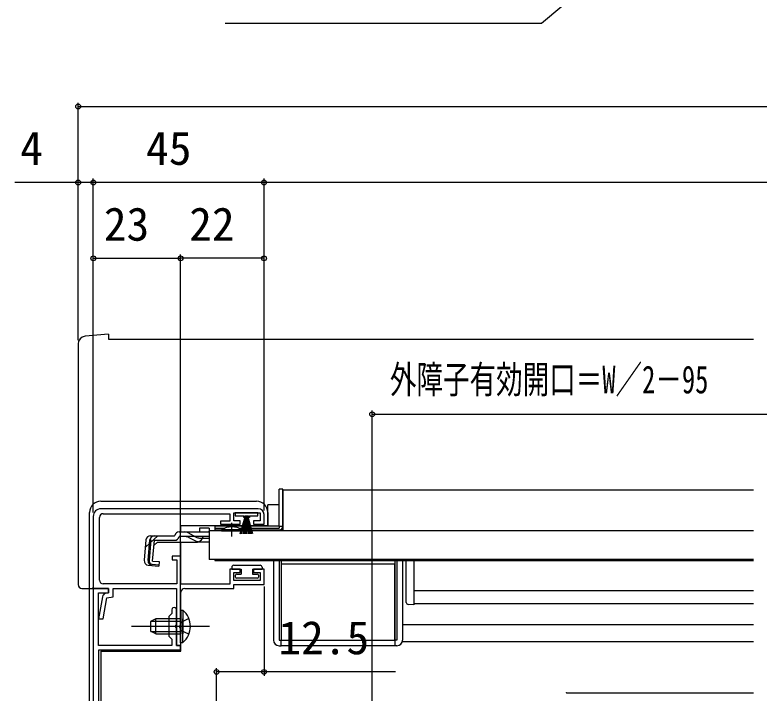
# Model space of a CAD drawing. Units: millimetres, scale not verified. Extents: x -525 to 525, y -783 to 779.
# Drawn here: x -325.7 to -129.5, y -441 to -262.3 of the extents above; entities that cross this region are included whole.
import ezdxf
from ezdxf.enums import TextEntityAlignment as Align

# ---------------------------------------------------------------- set-up
doc = ezdxf.new("R2010")
doc.units = ezdxf.units.MM
doc.header["$LTSCALE"] = 4
for name, color, linetype in [('0-2_YKK_11', 7, 'Continuous'), ('0-4_YKK_12', 2, 'Continuous'), ('0-5_YKK_13', 4, 'Continuous'), ('0-7_YKK_D', 6, 'Continuous')]:
    doc.layers.add(name, color=color, linetype=linetype)
doc.styles.add('ＭＳ ゴシック', font='')
doc.styles.get('ＭＳ ゴシック').set_extended_font_data('MS Gothic')

msp = doc.modelspace()

# ---------------------------------------------------------------- linework, layer by layer
at = {"layer": '0-2_YKK_11'}
for p, q in [((-261.5, -392.449), (-303, -392.449)), ((-303.4, -411.249), (-303.4, -394.749)), ((-305, -413.449), (-305, -523.449))]:
    msp.add_line(p, q, dxfattribs=at)
for points in [[(-302.4, -393.749), (-269, -393.749), (-269, -395.749), (-271.5, -395.749), (-271.5, -396.549), (-266.25, -396.549), (-266.25, -395.649), (-268, -395.649), (-268, -393.549), (-261, -393.549), (-261, -395.649), (-262.75, -395.649), (-262.75, -396.549), (-260, -396.549), (-260, -393.949)], [(-305, -394.449), (-305, -413.449), (-301, -413.449), (-301, -414.649), (-301.83, -414.815)], [(-280.9, -413.449), (-268, -413.449), (-268, -412.449), (-260, -412.449), (-260, -408.349), (-262.75, -408.349), (-262.75, -409.249), (-261, -409.249), (-261, -411.349), (-268, -411.349), (-268, -409.249), (-266.25, -409.249), (-266.25, -408.349), (-269, -408.349), (-269, -412.349), (-282, -412.349), (-282, -404.949), (-284.2, -404.949), (-284.2, -405.949), (-283, -405.949), (-283, -412.249), (-302.4, -412.249)], [(-284.3, -419.049), (-284.3, -420.049), (-285.1, -420.849), (-285.1, -426.049), (-284.3, -426.849), (-284.3, -428.449), (-303.6, -428.449), (-303.6, -414.649), (-301, -414.649), (-301, -413.449), (-305, -413.449)], [(-302.619, -415.622), (-303.646, -421.449), (-302.428, -421.449), (-301.461, -415.965), (-299.8, -415.633), (-299.8, -413.449), (-283.1, -413.449), (-283.1, -428.449), (-281.9, -428.449), (-281.9, -423.907), (-282.02, -423.724), (-282.02, -423.174), (-281.9, -422.991), (-281.9, -414.449)], [(-270.45, -443.549), (-285.2, -443.549), (-285.2, -446.449), (-303.5, -446.449), (-303.5, -429.649), (-282, -429.649), (-282, -428.449), (-283.1, -428.449), (-283.1, -423.907), (-283.22, -423.724), (-283.22, -423.174), (-283.1, -422.991), (-283.1, -419.049)]]:
    msp.add_lwpolyline(points, dxfattribs=at)
for centre, radius, start, end in [((-303, -394.449), 2, 90.00001, 179.99999), ((-302.4, -394.749), 1, 90.00001, 179.99999), ((-261.5, -393.949), 1.5, 0.00001, 89.99999), ((-302.4, -411.249), 1, 180.00001, 269.99999), ((-280.9, -414.449), 1, 90.00001, 179.99999), ((-301.634, -415.795), 1, 101.3099, 169.99997), ((-283.7, -419.049), 0.6, 359.99999, 180.00001)]:
    msp.add_arc(centre, radius, start, end, dxfattribs=at)
at = {"layer": '0-4_YKK_12'}
for p, q in [((-254.999, -387.549), (-254.999, -398.049)), ((-131, -387.549), (-254.999, -387.549)), ((-255.999, -391.449), (-259, -391.449)), ((-259, -396.949), (-259, -391.449)), ((-259, -396.949), (-281.9, -396.949)), ((-281.9, -398.569), (-281.9, -396.949)), ((-272.999, -398.049), (-271.25, -398.049)), ((-272.999, -398.049), (-272.999, -398.249)), ((-265.75, -398.049), (-254.999, -398.049)), ((-281.9, -412.249), (-281.9, -401.269)), ((-272.999, -405.849), (-272.999, -406.049)), ((-272.999, -406.049), (-131, -406.049)), ((-131, -414.04), (-220.499, -414.04)), ((-131, -417.549), (-220.499, -417.549)), ((-131, -423.049), (-223.499, -423.049)), ((-131, -427.549), (-223.584, -427.549)), ((-303, -429.949), (-303, -446.449))]:
    msp.add_line(p, q, dxfattribs=at)
msp.add_lwpolyline([(-303, -429.949), (-281.9, -429.949), (-281.9, -414.449)], dxfattribs=at)
at = {"layer": '0-5_YKK_13'}
for p, q in [((-301.001, -346.449), (-307.176, -346.989)), ((-301.001, -346.449), (-301.001, -347.749)), ((-309.001, -348.981), (-309.001, -412.449)), ((-301.001, -347.749), (-131, -347.749)), ((-254.999, -387.249), (-255.999, -387.249)), ((-255.999, -397.093), (-255.999, -387.249)), ((-254.999, -397.049), (-254.999, -387.249)), ((-303, -390.449), (-262, -390.449)), ((-306, -444.449), (-306, -393.449)), ((-266.249, -399.049), (-264.911, -394.299)), ((-265.899, -399.049), (-264.849, -394.299)), ((-264.786, -394.299), (-265.549, -399.049)), ((-265.249, -399.049), (-264.724, -394.299)), ((-265.099, -394.299), (-264.099, -394.299)), ((-264.661, -394.299), (-264.999, -399.049)), ((-264.849, -394.299), (-264.349, -394.299)), ((-264.599, -394.299), (-264.599, -399.049)), ((-264.536, -394.299), (-264.199, -399.049)), ((-263.949, -399.049), (-264.474, -394.299)), ((-264.411, -394.299), (-263.649, -399.049)), ((-263.299, -399.049), (-264.349, -394.299)), ((-262.949, -399.049), (-264.286, -394.299)), ((-259, -393.449), (-259, -397.049)), ((-268.5, -399.769), (-268.5, -396.146)), ((-274.499, -397.569), (-274.499, -398.569)), ((-272.999, -397.549), (-270.372, -397.549)), ((-271.25, -398.249), (-271.25, -397.916)), ((-271.25, -397.916), (-265.75, -397.916)), ((-266.627, -397.549), (-255.999, -397.549)), ((-265.75, -398.249), (-265.75, -397.916)), ((-255, -397.093), (-255.999, -397.093)), ((-255.999, -397.093), (-255.999, -397.549)), ((-254.999, -397.049), (-255, -397.093)), ((-288.024, -399.569), (-291.285, -402.557)), ((-289.924, -399.569), (-283.567, -399.569)), ((-283.567, -399.569), (-283.537, -399.458)), ((-280.869, -399.769), (-282.384, -399.769)), ((-282.378, -398.569), (-280.931, -398.569)), ((-280.931, -398.569), (-274.499, -398.569)), ((-274.499, -399.769), (-280.869, -399.769)), ((-280.015, -399.96), (-277.904, -400.957)), ((-277.947, -399.92), (-279.972, -398.814)), ((-276.988, -400.165), (-274.499, -400.165)), ((-274.499, -398.249), (-274.499, -405.849)), ((-131, -398.249), (-274.499, -398.249)), ((-274.499, -398.569), (-274.499, -398.339)), ((-271.25, -398.249), (-265.75, -398.249)), ((-291.12, -400.664), (-291.59, -406.037)), ((-290.554, -406.127), (-290.076, -400.664)), ((-289.798, -400.654), (-290.277, -406.128)), ((-289.798, -400.654), (-290.086, -400.625)), ((-289.358, -406.232), (-288.88, -400.769)), ((-288.103, -401.269), (-288.996, -402.087)), ((-288.88, -400.769), (-283.567, -400.769)), ((-288.103, -401.269), (-277.899, -401.269)), ((-277.05, -401.148), (-274.499, -401.148)), ((-131, -405.849), (-274.499, -405.849)), ((-257.499, -406.049), (-257.499, -427.049)), ((-255.999, -406.049), (-255.999, -427.049)), ((-255.499, -406.049), (-255.499, -427.049)), ((-225.499, -406.049), (-225.499, -427.049)), ((-224.999, -406.049), (-224.999, -427.049)), ((-223.499, -406.049), (-223.499, -427.049)), ((-222.499, -408.657), (-222.499, -406.049)), ((-220.499, -406.049), (-220.499, -408.657)), ((-290.499, -407.337), (-287.769, -407.575)), ((-287.744, -407.287), (-289.462, -407.113)), ((-289.358, -406.232), (-287.665, -406.38)), ((-287.665, -406.38), (-287.769, -407.575)), ((-268.499, -407.849), (-268.499, -408.349)), ((-267.999, -407.349), (-260.999, -407.349)), ((-260.499, -407.849), (-260.499, -408.349)), ((-268.499, -408.349), (-265.999, -408.349)), ((-267.499, -410.449), (-267.499, -409.949)), ((-267.199, -409.649), (-265.999, -409.649)), ((-265.999, -408.349), (-265.999, -409.649)), ((-262.999, -408.349), (-260.499, -408.349)), ((-261.499, -409.949), (-261.499, -410.449)), ((-222.499, -414.029), (-222.499, -408.657)), ((-220.499, -408.657), (-220.499, -413.686)), ((-261.799, -410.749), (-267.199, -410.749)), ((-308.001, -413.449), (-305.001, -413.449)), ((-305.001, -413.449), (-305.001, -413.149)), ((-220.499, -413.686), (-220.499, -414.314)), ((-222.499, -414.342), (-222.499, -414.029)), ((-222.499, -417.17), (-222.499, -414.342)), ((-220.499, -414.314), (-220.499, -417.25)), ((-220.499, -417.749), (-222.025, -417.669)), ((-220.499, -417.25), (-220.499, -417.749)), ((-281.9, -419.201), (-281.9, -425.451)), ((-281.9, -419.201), (-281.391, -419.201)), ((-281.391, -419.201), (-281.391, -425.451)), ((-288.5, -421.451), (-289.9, -422.151)), ((-288.5, -425.451), (-288.5, -421.451)), ((-281.391, -427.701), (-281.391, -421.451)), ((-274.4, -423.451), (-294.9, -423.451)), ((-289.9, -422.151), (-289.9, -424.751)), ((-289.809, -422.105), (-281.9, -422.105)), ((-288.5, -425.451), (-289.9, -424.751)), ((-289.809, -424.796), (-281.9, -424.796)), ((-288.5, -425.451), (-281.9, -425.451)), ((-255.999, -427.049), (-255.499, -427.049)), ((-255.499, -428.549), (-255.499, -427.049)), ((-225.499, -427.049), (-225.499, -428.549)), ((-224.999, -427.049), (-225.499, -427.049)), ((-281.9, -427.701), (-281.391, -427.701)), ((-255.999, -428.549), (-255.499, -428.549)), ((-225.499, -428.549), (-255.499, -428.549)), ((-224.999, -428.549), (-225.499, -428.549)), ((-180.142, -440.949), (-131, -440.949))]:
    msp.add_line(p, q, dxfattribs=at)
for points in [[(-267.599, -393.549), (-267.599, -394.299), (-265.349, -394.299)], [(-263.849, -394.299), (-261.599, -394.299), (-261.599, -393.549), (-267.599, -393.549)], [(-265.099, -394.299), (-265.099, -394.799), (-265.349, -394.799), (-265.349, -394.299)], [(-263.849, -394.299), (-263.849, -394.799), (-264.099, -394.799), (-264.099, -394.299)], [(-274.499, -397.569), (-276.999, -397.569), (-276.999, -398.569)], [(-255.999, -397.049), (-268.499, -397.049), (-272.999, -397.049), (-272.999, -397.549)], [(-272.999, -397.549), (-272.999, -398.049), (-255.999, -398.049)], [(-262.999, -408.349), (-262.999, -409.649), (-261.799, -409.649)], [(-281.9, -427.701), (-281.9, -421.451), (-288.5, -421.451)], [(-279.804, -421.376), (-281.711, -422.306), (-282.319, -423.451)], [(-279.804, -425.526), (-281.711, -424.596), (-282.319, -423.451)]]:
    msp.add_lwpolyline(points, dxfattribs=at)
msp.add_lwpolyline([(-255.499, -427.049), (-225.499, -427.049), (-225.499, -407.049), (-255.499, -407.049)], close=True, dxfattribs=at)
for centre, radius, start, end in [((-307.001, -348.981), 2, 95, 180), ((-303, -393.449), 3, 90.07847, 179.92153), ((-303, -393.449), 3, 90, 90.07847), ((-262, -393.449), 3, 89.92153, 90), ((-262, -393.449), 3, 0, 90), ((-303, -393.449), 3, 179.92153, 180), ((-268.5, -403.249), 6, 89.98542, 117.27961), ((-268.5, -403.249), 6, 62.72039, 90.01458), ((-255.999, -397.049), 1, 270, 357.48383), ((-289.924, -400.769), 1.2, 90, 175), ((-288.88, -400.769), 1.2, 90, 175), ((-283.567, -399.569), 1.2, 270, 350.40593), ((-282.378, -399.769), 1.2, 90, 165), ((-280.931, -400.569), 2, 61.34821, 90), ((-280.869, -401.769), 2, 64.72727, 90), ((-276.988, -398.165), 2, 241.34821, 270), ((-277.899, -399.369), 1.9, 291.09634, 347.8468), ((-277.05, -399.148), 2, 244.72727, 270), ((-277.899, -399.369), 1.9, 270, 291.09634), ((-290.394, -406.141), 1.2, 175, 265), ((-289.358, -406.232), 1.2, 175, 265), ((-289.37, -406.208), 0.91, 175, 264.23615), ((-267.999, -407.849), 0.5, 90, 180), ((-260.999, -407.849), 0.5, 360, 90), ((-267.199, -409.949), 0.3, 90, 180), ((-261.799, -409.949), 0.3, 360, 90), ((-267.199, -410.449), 0.3, 180, 270), ((-261.799, -410.449), 0.3, 270, 360), ((-308.001, -412.449), 1, 180, 270), ((-221.999, -417.17), 0.5, 180, 267), ((-284.931, -423.451), 5.531, 309.79413, 50.20587), ((-255.999, -427.049), 1.5, 180, 270), ((-224.999, -427.049), 1.5, 270, 0), ((-180.142, -441.449), 0.5, 90, 125.08621)]:
    msp.add_arc(centre, radius, start, end, dxfattribs=at)
at = {"layer": '0-7_YKK_D'}
for p, q in [((-309.001, -347.982), (-309.001, -285.449)), ((-309.001, -286.449), (280.001, -286.449)), ((-309.001, -340.749), (-309.001, -305.46)), ((-305, -340.749), (-305, -305.449)), ((-305, -340.749), (-305, -305.46)), ((-260, -392.949), (-260, -305.449)), ((-260, -392.949), (-260, -305.449)), ((-260, -306.449), (-305, -306.449)), ((230.999, -306.449), (-260, -306.449)), ((-305, -393.449), (-305, -325.449)), ((-282, -427.749), (-282, -325.449)), ((-282, -340.749), (-282, -325.449)), ((-260, -392.949), (-260, -325.449)), ((-305, -326.449), (-282, -326.449)), ((-260, -326.449), (-282, -326.449)), ((-231.5, -475.675), (-231.5, -366.549)), ((-231.5, -367.549), (-97.511, -367.549)), ((-260, -412.949), (-260, -436.449)), ((-272.5, -524.949), (-272.5, -434.449)), ((-260, -435.449), (-272.5, -435.449)), ((-225.376, -435.449), (-260, -435.449))]:
    msp.add_line(p, q, dxfattribs=at)
for points in [[(-148.997, -232.796), (-150.951, -234.435), (-186.884, -264.586), (-270.234, -264.586)], [(-305, -306.46), (-309.001, -306.46), (-325.67, -306.46)]]:
    msp.add_lwpolyline(points, dxfattribs=at)
for centre in [(-309.001, -286.449), (-309.001, -306.46), (-305, -306.449), (-305, -306.46), (-260, -306.449), (-260, -306.449), (-305, -326.449), (-282, -326.449), (-282, -326.449), (-260, -326.449), (-231.5, -367.549), (-272.5, -435.449), (-260, -435.449)]:
    msp.add_circle(centre, 0.637, dxfattribs=at)

# ---------------------------------------------------------------- texts
at = {"layer": '0-7_YKK_D', "style": 'ＭＳ ゴシック'}
for s, p in [('4', (-324.283, -304.46)), ('45', (-291.091, -304.449)), ('23', (-302.227, -324.449)), ('22', (-279.727, -324.449)), ('12.5', (-256.217, -433.449))]:
    msp.add_text(s, height=8.798, dxfattribs=at).set_placement(p, align=Align.BOTTOM_LEFT)
at = {"layer": '0-7_YKK_D', "style": 'ＭＳ ゴシック', "width": 0.7}
msp.add_text('外障子有効開口＝W／2－95', height=7.331, dxfattribs=at).set_placement((-226.829, -364.242), align=Align.BOTTOM_LEFT)

doc.saveas('drawing.dxf')
